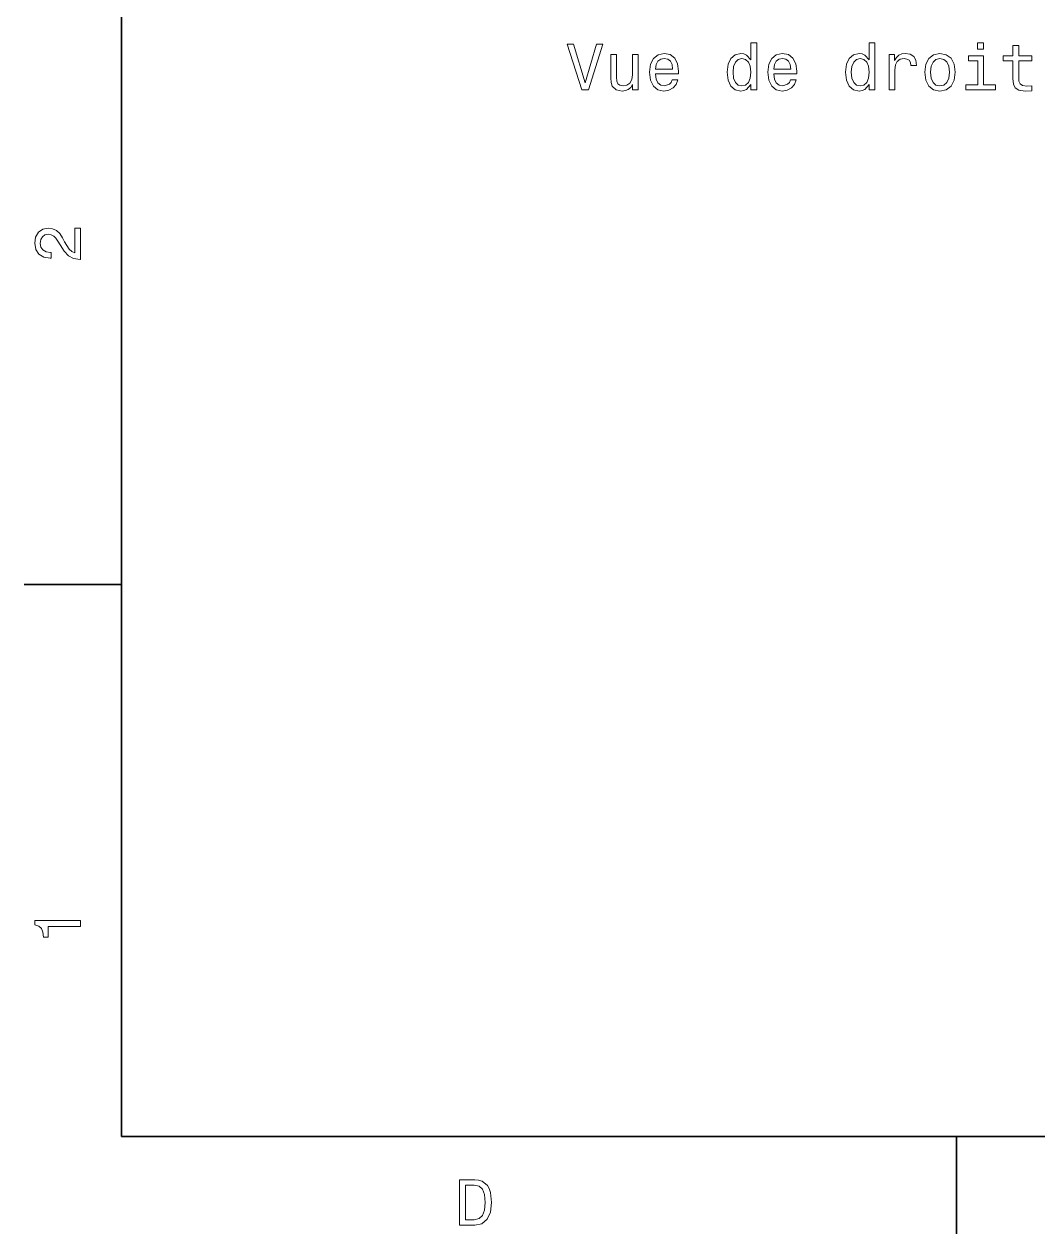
# Model space of a CAD drawing. Extents: x 0 to 297, y 0 to 210.
# Drawn here: x 2.5 to 80.6, y 2.5 to 95.6 of the extents above; entities that cross this region are included whole.
import ezdxf

# ---------------------------------------------------------------- set-up
doc = ezdxf.new("R2010")
doc.units = 0

msp = doc.modelspace()

# ---------------------------------------------------------------- linework, layer by layer
at = {"color": 7, "lineweight": 35}
for p, q in [((10, 200), (10, 10)), ((10, 10), (287, 10))]:
    msp.add_line(p, q, dxfattribs=at)
at = {"color": 7, "lineweight": 35, "ltscale": 0.1875}
for p, q in [((10, 52.5), (2.5, 52.5)), ((74.300003, 10), (74.300003, 2.5))]:
    msp.add_line(p, q, dxfattribs=at)
at = {"color": 7, "lineweight": 13}
for points in [[(46.580494, 94.077003), (45.702972, 91.096458), (44.800232, 94.077003), (44.321125, 94.077003), (45.450809, 90.57196), (45.955132, 90.57196), (47.059601, 94.077003)], [(58.467381, 90.990547), (58.467381, 90.57196), (58.911186, 90.57196), (58.911186, 94.193001), (58.472424, 94.193001), (58.472424, 92.866631), (58.134529, 93.249916), (57.927757, 93.340691), (57.690723, 93.375992), (57.262047, 93.275131), (56.929195, 92.992706), (56.712337, 92.538818), (56.636688, 91.928589), (56.712337, 91.318359), (56.929195, 90.859421), (57.262047, 90.57196), (57.690723, 90.476143), (57.927757, 90.511444), (58.139572, 90.602219)], [(67.575455, 90.990547), (67.575455, 90.57196), (68.019257, 90.57196), (68.019257, 94.193001), (67.58049, 94.193001), (67.58049, 92.866631), (67.242599, 93.249916), (67.035828, 93.340691), (66.798798, 93.375992), (66.370117, 93.275131), (66.037262, 92.992706), (65.820404, 92.538818), (65.744759, 91.928589), (65.820404, 91.318359), (66.037262, 90.859421), (66.370117, 90.57196), (66.798798, 90.476143), (67.035828, 90.511444), (67.247643, 90.602219)], [(76.391006, 94.193001), (75.921989, 94.193001), (75.921989, 93.688675), (76.391006, 93.688675)], [(49.782944, 93.280174), (49.339138, 93.280174), (49.339138, 91.716774), (49.288704, 91.353661), (49.142452, 91.091415), (48.915508, 90.930031), (48.617958, 90.879601), (48.380924, 90.919945), (48.22963, 91.040977), (48.143894, 91.247749), (48.123722, 91.54026), (48.123722, 93.280174), (47.679916, 93.280174), (47.679916, 91.499916), (47.695045, 91.141846), (47.790867, 90.844292), (48.083374, 90.57196), (48.552395, 90.476143), (48.804558, 90.511444), (49.021416, 90.602219), (49.208015, 90.75856), (49.35931, 90.985504), (49.35931, 90.57196), (49.782944, 90.57196)], [(51.119396, 91.797462), (52.894615, 91.797462), (52.899658, 92.004234), (52.818966, 92.584206), (52.597061, 93.017929), (52.244038, 93.280174), (51.775017, 93.375992), (51.316082, 93.275131), (50.963058, 92.992706), (50.736111, 92.533775), (50.655422, 91.928589), (50.731068, 91.308273), (50.958015, 90.854378), (51.305996, 90.57196), (51.759888, 90.476143), (52.153259, 90.541702), (52.476025, 90.713173), (52.713058, 90.985504), (52.849224, 91.348618), (52.410465, 91.348618), (52.319687, 91.146889), (52.18856, 90.99559), (51.815361, 90.874557), (51.527901, 90.930031), (51.311039, 91.106544), (51.16983, 91.394005), (51.119396, 91.782333)], [(60.227467, 91.797462), (62.002686, 91.797462), (62.007729, 92.004234), (61.927032, 92.584206), (61.705132, 93.017929), (61.352104, 93.280174), (60.883087, 93.375992), (60.424152, 93.275131), (60.071129, 92.992706), (59.844181, 92.533775), (59.763489, 91.928589), (59.839138, 91.308273), (60.066086, 90.854378), (60.414066, 90.57196), (60.867958, 90.476143), (61.26133, 90.541702), (61.584095, 90.713173), (61.821129, 90.985504), (61.957294, 91.348618), (61.518532, 91.348618), (61.427757, 91.146889), (61.296631, 90.99559), (60.923431, 90.874557), (60.635971, 90.930031), (60.419109, 91.106544), (60.277901, 91.394005), (60.227467, 91.782333)], [(69.113632, 90.57196), (69.557434, 90.57196), (69.557434, 92.120232), (69.602829, 92.493431), (69.738998, 92.760719), (69.960899, 92.922104), (70.258446, 92.977577), (70.480347, 92.942276), (70.646774, 92.841415), (70.747643, 92.669945), (70.782944, 92.437958), (71.231789, 92.437958), (71.171272, 92.846458), (71.004845, 93.138962), (70.727463, 93.315475), (70.349228, 93.375992), (70.092018, 93.335648), (69.870117, 93.234787), (69.673431, 93.063316), (69.51709, 92.831329), (69.51709, 93.280174), (69.113632, 93.280174)], [(71.852104, 91.923546), (71.9328, 91.308273), (72.164787, 90.854378), (72.532944, 90.57196), (73.027176, 90.476143), (73.516373, 90.57196), (73.884529, 90.849335), (74.116516, 91.30323), (74.202248, 91.923546), (74.116516, 92.538818), (73.884529, 92.997749), (73.516373, 93.275131), (73.027176, 93.375992), (72.532944, 93.275131), (72.164787, 92.992706), (71.9328, 92.538818)], [(76.375885, 90.94516), (76.375885, 93.189392), (75.236115, 93.189392), (75.236115, 92.811157), (75.932076, 92.811157), (75.932076, 90.94516), (75.024292, 90.94516), (75.024292, 90.57196), (77.293747, 90.57196), (77.293747, 90.94516)], [(78.650375, 92.811157), (78.650375, 91.454529), (78.680634, 91.015762), (78.821846, 90.713173), (79.104263, 90.536659), (79.583374, 90.476143), (80.107864, 90.501358), (80.107864, 90.884644), (79.724579, 90.854378), (79.376602, 90.89473), (79.190002, 91.020805), (79.109314, 91.23262), (79.094177, 91.530174), (79.094177, 92.811157), (80.107864, 92.811157), (80.107864, 93.189392), (79.094177, 93.189392), (79.094177, 93.981186), (78.650375, 93.981186), (78.650375, 93.189392), (77.883804, 93.189392), (77.883804, 92.811157)], [(51.119396, 92.170662), (51.174873, 92.518646), (51.311039, 92.775848), (51.517815, 92.93219), (51.790146, 92.987663), (52.057438, 92.93219), (52.26421, 92.775848), (52.390289, 92.518646), (52.43568, 92.170662)], [(57.766373, 92.977577), (58.05888, 92.906975), (58.280781, 92.710289), (58.411903, 92.382477), (58.462337, 91.928589), (58.411903, 91.469658), (58.280781, 91.141846), (58.05888, 90.940117), (57.766373, 90.874557), (57.488995, 90.940117), (57.27718, 91.141846), (57.135967, 91.474701), (57.09058, 91.928589), (57.135967, 92.377434), (57.27718, 92.705246), (57.488995, 92.906975)], [(60.227467, 92.170662), (60.282944, 92.518646), (60.419109, 92.775848), (60.625881, 92.93219), (60.898216, 92.987663), (61.165508, 92.93219), (61.37228, 92.775848), (61.49836, 92.518646), (61.543747, 92.170662)], [(66.874443, 92.977577), (67.166946, 92.906975), (67.388855, 92.710289), (67.519974, 92.382477), (67.570404, 91.928589), (67.519974, 91.469658), (67.388855, 91.141846), (67.166946, 90.940117), (66.874443, 90.874557), (66.597061, 90.940117), (66.385254, 91.141846), (66.244041, 91.474701), (66.198654, 91.928589), (66.244041, 92.377434), (66.385254, 92.705246), (66.597061, 92.906975)], [(72.306, 91.928589), (72.351387, 92.382477), (72.492599, 92.710289), (72.719543, 92.912018), (73.027176, 92.98262), (73.329773, 92.912018), (73.556717, 92.715332), (73.697929, 92.382477), (73.74836, 91.928589), (73.697929, 91.469658), (73.556717, 91.136803), (73.329773, 90.935074), (73.027176, 90.869514), (72.719543, 90.935074), (72.492599, 91.136803), (72.351387, 91.469658)], [(6.833213, 77.519447), (6.833213, 79.925072), (6.399496, 79.925072), (6.399496, 78.023773), (6.162464, 78.129684), (5.965778, 78.311241), (5.607709, 78.871033), (5.456412, 79.168587), (5.239553, 79.501442), (4.987392, 79.738472), (4.689842, 79.874641), (4.351945, 79.925072), (3.928314, 79.839333), (3.595461, 79.602303), (3.383646, 79.239189), (3.307997, 78.770172), (3.393732, 78.286018), (3.630764, 77.91787), (4.009006, 77.680832), (4.508286, 77.600143), (4.578891, 77.600143), (4.578891, 78.059074), (4.538545, 78.059074), (4.195605, 78.104462), (3.943444, 78.240631), (3.782061, 78.457489), (3.726585, 78.744957), (3.777017, 79.03746), (3.903098, 79.254318), (4.099784, 79.395531), (4.346902, 79.445961), (4.578891, 79.41066), (4.775577, 79.314842), (4.947046, 79.153458), (5.098343, 78.931557), (5.259727, 78.634003), (5.572406, 78.139771), (5.90526, 77.791786), (6.308718, 77.585014), (6.818084, 77.519447)], [(6.833213, 26.159222), (6.833213, 26.618156), (3.307997, 26.618156), (3.307997, 26.275217), (3.615634, 26.184439), (3.822406, 26.002882), (3.943444, 25.725506), (3.98379, 25.34222), (4.341859, 25.34222), (4.341859, 26.159222)], [(37.194958, 6.666787), (36.029972, 6.666787), (36.029972, 3.166787), (37.194958, 3.166787), (37.744667, 3.277738), (38.153168, 3.615634), (38.405331, 4.165346), (38.496109, 4.916787), (38.415417, 5.683357), (38.314552, 5.985951), (38.173344, 6.228026), (37.764839, 6.555836), (37.497551, 6.636527)], [(37.159653, 6.248199), (37.542938, 6.17255), (37.805187, 5.940562), (37.961525, 5.527017), (38.011959, 4.916787), (37.956482, 4.326729), (37.800144, 3.913184), (37.532852, 3.666066), (37.159653, 3.585375), (36.498989, 3.585375), (36.498989, 6.248199)]]:
    msp.add_lwpolyline(points, close=True, dxfattribs=at)

doc.saveas('drawing.dxf')
